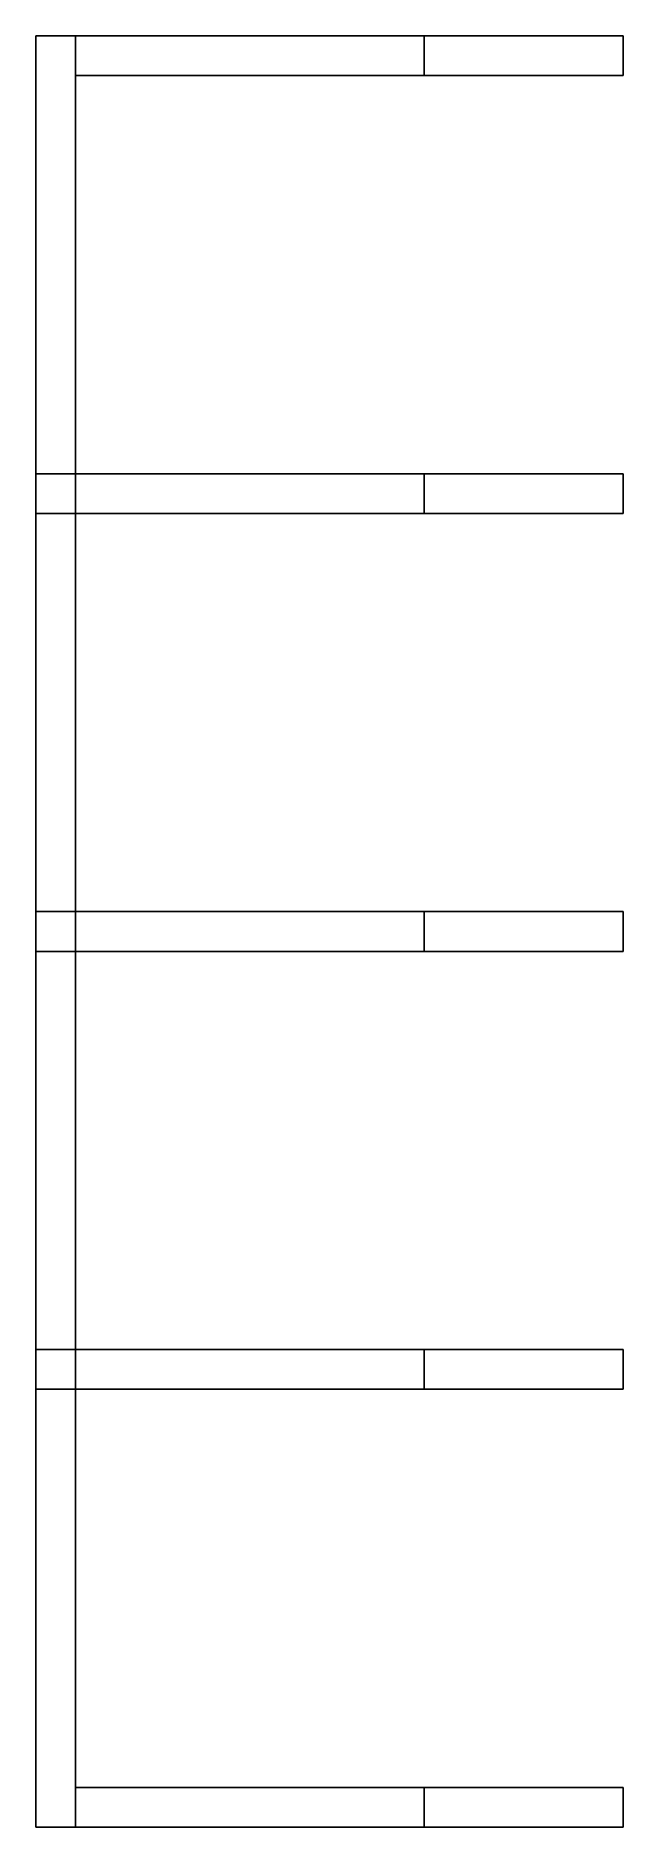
# Model space of a CAD drawing. Header units: millimetres. Extents: x 0 to 59, y -48 to 132.
import ezdxf

# ---------------------------------------------------------------- set-up
doc = ezdxf.new("R2010")
doc.units = ezdxf.units.MM
doc.layers.add('Array', color=7, linetype='CONTINUOUS')

msp = doc.modelspace()

# ---------------------------------------------------------------- linework, layer by layer
at = {"layer": 'Array'}
for p, q in [((59, 132), (0, 132)), ((0, 132), (0, 84)), ((59, 132), (0, 132)), ((0, 132), (0, 132, 10.5)), ((0, 132, 10.5), (4, 132, 10.5)), ((0, 132), (0, 84)), ((0, 132, 10.5), (0, 84, 10.5)), ((0, 132), (0, 132, 10.5)), ((0, 132, 10.5), (0, 84, 10.5)), ((0, 132, 10.5), (4, 132, 10.5)), ((4, 132, 10.5), (4, 132, 6.5)), ((4, 132, 6.5), (39, 132, 6.5)), ((4, 132, 10.5), (4, 84, 10.5)), ((4, 132, 6.5), (39, 132, 6.5)), ((4, 132, 6.5), (4, 128, 6.5)), ((4, 132, 6.5), (4, 128, 6.5)), ((4, 132, 10.5), (4, 132, 6.5)), ((4, 132, 10.5), (4, 84, 10.5)), ((39, 132, 6.5), (39, 132, 2)), ((39, 132, 2), (59, 132, 2)), ((39, 132, 6.5), (39, 128, 6.5)), ((39, 132, 6.5), (39, 132, 2)), ((39, 132, 2), (39, 128, 2)), ((39, 132, 6.5), (39, 128, 6.5)), ((39, 132, 2), (59, 132, 2)), ((39, 132, 2), (39, 128, 2)), ((59, 132), (59, 128)), ((59, 132, 2), (59, 132)), ((59, 132, 2), (59, 132)), ((59, 132), (59, 128)), ((59, 132, 2), (59, 128, 2)), ((59, 132, 2), (59, 128, 2)), ((4, 128), (4, 88)), ((59, 128), (4, 128)), ((59, 128), (4, 128)), ((4, 128), (4, 128, 6.5)), ((4, 128, 6.5), (39, 128, 6.5)), ((4, 128, 6.5), (39, 128, 6.5)), ((4, 128), (4, 88)), ((4, 128), (4, 128, 6.5)), ((39, 128, 6.5), (39, 128, 2)), ((39, 128, 2), (59, 128, 2)), ((39, 128, 6.5), (39, 128, 2)), ((39, 128, 2), (59, 128, 2)), ((59, 128), (59, 128, 2)), ((59, 128), (59, 128, 2)), ((59, 88), (0, 88)), ((0, 88), (0, 40)), ((59, 88), (0, 88)), ((0, 88), (0, 88, 10.5)), ((0, 88, 10.5), (4, 88, 10.5)), ((0, 88), (0, 40)), ((0, 88, 10.5), (0, 40, 10.5)), ((0, 88), (0, 88, 10.5)), ((0, 88, 10.5), (0, 40, 10.5)), ((0, 88, 10.5), (4, 88, 10.5)), ((4, 88, 10.5), (4, 88, 6.5)), ((4, 88, 6.5), (39, 88, 6.5)), ((4, 88, 10.5), (4, 40, 10.5)), ((4, 88, 6.5), (39, 88, 6.5)), ((4, 88, 6.5), (4, 84, 6.5)), ((4, 88, 6.5), (4, 84, 6.5)), ((4, 88, 10.5), (4, 88, 6.5)), ((4, 88, 10.5), (4, 40, 10.5)), ((4, 88), (59, 88)), ((4, 88), (59, 88)), ((39, 88, 6.5), (4, 88, 6.5)), ((4, 88), (4, 88, 6.5)), ((39, 88, 6.5), (4, 88, 6.5)), ((4, 88, 6.5), (4, 84, 6.5)), ((4, 88, 6.5), (4, 84, 6.5)), ((4, 88), (4, 88, 6.5)), ((39, 88, 6.5), (39, 88, 2)), ((39, 88, 2), (59, 88, 2)), ((39, 88, 6.5), (39, 84, 6.5)), ((39, 88, 6.5), (39, 88, 2)), ((39, 88, 2), (39, 84, 2)), ((39, 88, 6.5), (39, 84, 6.5)), ((39, 88, 2), (59, 88, 2)), ((39, 88, 2), (39, 84, 2)), ((59, 88, 2), (39, 88, 2)), ((39, 88, 2), (39, 88, 6.5)), ((39, 88, 6.5), (39, 84, 6.5)), ((39, 88, 2), (39, 88, 6.5)), ((39, 88, 2), (39, 84, 2)), ((39, 88, 6.5), (39, 84, 6.5)), ((59, 88, 2), (39, 88, 2)), ((39, 88, 2), (39, 84, 2)), ((59, 88), (59, 84)), ((59, 88, 2), (59, 88)), ((59, 88, 2), (59, 88)), ((59, 88), (59, 84)), ((59, 88, 2), (59, 84, 2)), ((59, 88, 2), (59, 84, 2)), ((59, 88), (59, 84)), ((59, 88), (59, 88, 2)), ((59, 88), (59, 84)), ((59, 88, 2), (59, 84, 2)), ((59, 88), (59, 88, 2)), ((59, 88, 2), (59, 84, 2)), ((59, 84), (0, 84)), ((0, 84), (0, 84, 10.5)), ((59, 84), (0, 84)), ((0, 84), (0, 84, 10.5)), ((0, 84, 10.5), (4, 84, 10.5)), ((0, 84, 10.5), (4, 84, 10.5)), ((4, 84), (4, 44)), ((59, 84), (4, 84)), ((59, 84), (4, 84)), ((4, 84), (4, 84, 6.5)), ((4, 84, 6.5), (39, 84, 6.5)), ((4, 84, 6.5), (39, 84, 6.5)), ((4, 84), (4, 44)), ((4, 84), (4, 84, 6.5)), ((4, 84, 10.5), (4, 84, 6.5)), ((4, 84, 6.5), (39, 84, 6.5)), ((4, 84, 6.5), (39, 84, 6.5)), ((4, 84, 10.5), (4, 84, 6.5)), ((39, 84, 6.5), (39, 84, 2)), ((39, 84, 2), (59, 84, 2)), ((39, 84, 6.5), (39, 84, 2)), ((39, 84, 2), (59, 84, 2)), ((39, 84, 6.5), (39, 84, 2)), ((39, 84, 2), (59, 84, 2)), ((39, 84, 6.5), (39, 84, 2)), ((39, 84, 2), (59, 84, 2)), ((59, 84), (59, 84, 2)), ((59, 84), (59, 84, 2)), ((59, 84, 2), (59, 84)), ((59, 84, 2), (59, 84)), ((59, 44), (0, 44)), ((0, 44), (0, -4)), ((59, 44), (0, 44)), ((0, 44), (0, 44, 10.5)), ((0, 44, 10.5), (4, 44, 10.5)), ((0, 44), (0, -4)), ((0, 44, 10.5), (0, -4, 10.5)), ((0, 44), (0, 44, 10.5)), ((0, 44, 10.5), (0, -4, 10.5)), ((0, 44, 10.5), (4, 44, 10.5)), ((4, 44, 10.5), (4, 44, 6.5)), ((4, 44, 6.5), (39, 44, 6.5)), ((4, 44, 10.5), (4, -4, 10.5)), ((4, 44, 6.5), (39, 44, 6.5)), ((4, 44, 6.5), (4, 40, 6.5)), ((4, 44, 6.5), (4, 40, 6.5)), ((4, 44, 10.5), (4, 44, 6.5)), ((4, 44, 10.5), (4, -4, 10.5)), ((4, 44), (59, 44)), ((4, 44), (59, 44)), ((39, 44, 6.5), (4, 44, 6.5)), ((4, 44), (4, 44, 6.5)), ((39, 44, 6.5), (4, 44, 6.5)), ((4, 44, 6.5), (4, 40, 6.5)), ((4, 44, 6.5), (4, 40, 6.5)), ((4, 44), (4, 44, 6.5)), ((39, 44, 6.5), (39, 44, 2)), ((39, 44, 2), (59, 44, 2)), ((39, 44, 6.5), (39, 40, 6.5)), ((39, 44, 6.5), (39, 44, 2)), ((39, 44, 2), (39, 40, 2)), ((39, 44, 6.5), (39, 40, 6.5)), ((39, 44, 2), (59, 44, 2)), ((39, 44, 2), (39, 40, 2)), ((59, 44, 2), (39, 44, 2)), ((39, 44, 2), (39, 44, 6.5)), ((39, 44, 6.5), (39, 40, 6.5)), ((39, 44, 2), (39, 44, 6.5)), ((39, 44, 2), (39, 40, 2)), ((39, 44, 6.5), (39, 40, 6.5)), ((59, 44, 2), (39, 44, 2)), ((39, 44, 2), (39, 40, 2)), ((59, 44), (59, 40)), ((59, 44, 2), (59, 44)), ((59, 44, 2), (59, 44)), ((59, 44), (59, 40)), ((59, 44, 2), (59, 40, 2)), ((59, 44, 2), (59, 40, 2)), ((59, 44), (59, 40)), ((59, 44), (59, 44, 2)), ((59, 44), (59, 40)), ((59, 44, 2), (59, 40, 2)), ((59, 44), (59, 44, 2)), ((59, 44, 2), (59, 40, 2)), ((59, 40), (0, 40)), ((0, 40), (0, 40, 10.5)), ((59, 40), (0, 40)), ((0, 40), (0, 40, 10.5)), ((0, 40, 10.5), (4, 40, 10.5)), ((0, 40, 10.5), (4, 40, 10.5)), ((4, 40), (4, 0)), ((59, 40), (4, 40)), ((59, 40), (4, 40)), ((4, 40), (4, 40, 6.5)), ((4, 40, 6.5), (39, 40, 6.5)), ((4, 40, 6.5), (39, 40, 6.5)), ((4, 40), (4, 0)), ((4, 40), (4, 40, 6.5)), ((4, 40, 10.5), (4, 40, 6.5)), ((4, 40, 6.5), (39, 40, 6.5)), ((4, 40, 6.5), (39, 40, 6.5)), ((4, 40, 10.5), (4, 40, 6.5)), ((39, 40, 6.5), (39, 40, 2)), ((39, 40, 2), (59, 40, 2)), ((39, 40, 6.5), (39, 40, 2)), ((39, 40, 2), (59, 40, 2)), ((39, 40, 6.5), (39, 40, 2)), ((39, 40, 2), (59, 40, 2)), ((39, 40, 6.5), (39, 40, 2)), ((39, 40, 2), (59, 40, 2)), ((59, 40), (59, 40, 2)), ((59, 40), (59, 40, 2)), ((59, 40, 2), (59, 40)), ((59, 40, 2), (59, 40)), ((59, 0), (0, 0)), ((0, 0), (0, -48)), ((59, 0), (0, 0)), ((0, 0), (0, 0, 10.5)), ((0, 0, 10.5), (4, 0, 10.5)), ((0, 0), (0, -48)), ((0, 0, 10.5), (0, -48, 10.5)), ((0, 0), (0, 0, 10.5)), ((0, 0, 10.5), (0, -48, 10.5)), ((0, 0, 10.5), (4, 0, 10.5)), ((4, 0, 10.5), (4, 0, 6.5)), ((4, 0, 6.5), (39, 0, 6.5)), ((4, 0, 10.5), (4, -48, 10.5)), ((4, 0, 6.5), (39, 0, 6.5)), ((4, 0, 6.5), (4, -4, 6.5)), ((4, 0, 6.5), (4, -4, 6.5)), ((4, 0, 10.5), (4, 0, 6.5)), ((4, 0, 10.5), (4, -48, 10.5)), ((4, 0), (59, 0)), ((4, 0), (59, 0)), ((39, 0, 6.5), (4, 0, 6.5)), ((4, 0), (4, 0, 6.5)), ((39, 0, 6.5), (4, 0, 6.5)), ((4, 0, 6.5), (4, -4, 6.5)), ((4, 0, 6.5), (4, -4, 6.5)), ((4, 0), (4, 0, 6.5)), ((39, 0, 6.5), (39, 0, 2)), ((39, 0, 2), (59, 0, 2)), ((39, 0, 6.5), (39, -4, 6.5)), ((39, 0, 6.5), (39, 0, 2)), ((39, 0, 2), (39, -4, 2)), ((39, 0, 6.5), (39, -4, 6.5)), ((39, 0, 2), (59, 0, 2)), ((39, 0, 2), (39, -4, 2)), ((59, 0, 2), (39, 0, 2)), ((39, 0, 2), (39, 0, 6.5)), ((39, 0, 6.5), (39, -4, 6.5)), ((39, 0, 2), (39, 0, 6.5)), ((39, 0, 2), (39, -4, 2)), ((39, 0, 6.5), (39, -4, 6.5)), ((59, 0, 2), (39, 0, 2)), ((39, 0, 2), (39, -4, 2)), ((59, 0), (59, -4)), ((59, 0, 2), (59, 0)), ((59, 0, 2), (59, 0)), ((59, 0), (59, -4)), ((59, 0, 2), (59, -4, 2)), ((59, 0, 2), (59, -4, 2)), ((59, 0), (59, -4)), ((59, 0), (59, 0, 2)), ((59, 0), (59, -4)), ((59, 0, 2), (59, -4, 2)), ((59, 0), (59, 0, 2)), ((59, 0, 2), (59, -4, 2)), ((59, -4), (0, -4)), ((0, -4), (0, -4, 10.5)), ((59, -4), (0, -4)), ((0, -4), (0, -4, 10.5)), ((0, -4, 10.5), (4, -4, 10.5)), ((0, -4, 10.5), (4, -4, 10.5)), ((4, -4), (4, -44)), ((59, -4), (4, -4)), ((59, -4), (4, -4)), ((4, -4), (4, -4, 6.5)), ((4, -4, 6.5), (39, -4, 6.5)), ((4, -4, 6.5), (39, -4, 6.5)), ((4, -4), (4, -44)), ((4, -4), (4, -4, 6.5)), ((4, -4, 10.5), (4, -4, 6.5)), ((4, -4, 6.5), (39, -4, 6.5)), ((4, -4, 6.5), (39, -4, 6.5)), ((4, -4, 10.5), (4, -4, 6.5)), ((39, -4, 6.5), (39, -4, 2)), ((39, -4, 2), (59, -4, 2)), ((39, -4, 6.5), (39, -4, 2)), ((39, -4, 2), (59, -4, 2)), ((39, -4, 6.5), (39, -4, 2)), ((39, -4, 2), (59, -4, 2)), ((39, -4, 6.5), (39, -4, 2)), ((39, -4, 2), (59, -4, 2)), ((59, -4), (59, -4, 2)), ((59, -4), (59, -4, 2)), ((59, -4, 2), (59, -4)), ((59, -4, 2), (59, -4)), ((4, -44), (59, -44)), ((4, -44), (59, -44)), ((39, -44, 6.5), (4, -44, 6.5)), ((4, -44), (4, -44, 6.5)), ((39, -44, 6.5), (4, -44, 6.5)), ((4, -44, 6.5), (4, -48, 6.5)), ((4, -44, 6.5), (4, -48, 6.5)), ((4, -44), (4, -44, 6.5)), ((59, -44, 2), (39, -44, 2)), ((39, -44, 2), (39, -44, 6.5)), ((39, -44, 6.5), (39, -48, 6.5)), ((39, -44, 2), (39, -44, 6.5)), ((39, -44, 2), (39, -48, 2)), ((39, -44, 6.5), (39, -48, 6.5)), ((59, -44, 2), (39, -44, 2)), ((39, -44, 2), (39, -48, 2)), ((59, -44), (59, -48)), ((59, -44), (59, -44, 2)), ((59, -44), (59, -48)), ((59, -44, 2), (59, -48, 2)), ((59, -44), (59, -44, 2)), ((59, -44, 2), (59, -48, 2)), ((59, -48), (0, -48)), ((0, -48), (0, -48, 10.5)), ((59, -48), (0, -48)), ((0, -48), (0, -48, 10.5)), ((0, -48, 10.5), (4, -48, 10.5)), ((0, -48, 10.5), (4, -48, 10.5)), ((4, -48, 10.5), (4, -48, 6.5)), ((4, -48, 6.5), (39, -48, 6.5)), ((4, -48, 6.5), (39, -48, 6.5)), ((4, -48, 10.5), (4, -48, 6.5)), ((39, -48, 6.5), (39, -48, 2)), ((39, -48, 2), (59, -48, 2)), ((39, -48, 6.5), (39, -48, 2)), ((39, -48, 2), (59, -48, 2)), ((59, -48, 2), (59, -48)), ((59, -48, 2), (59, -48))]:
    msp.add_line(p, q, dxfattribs=at)

doc.saveas('drawing.dxf')
